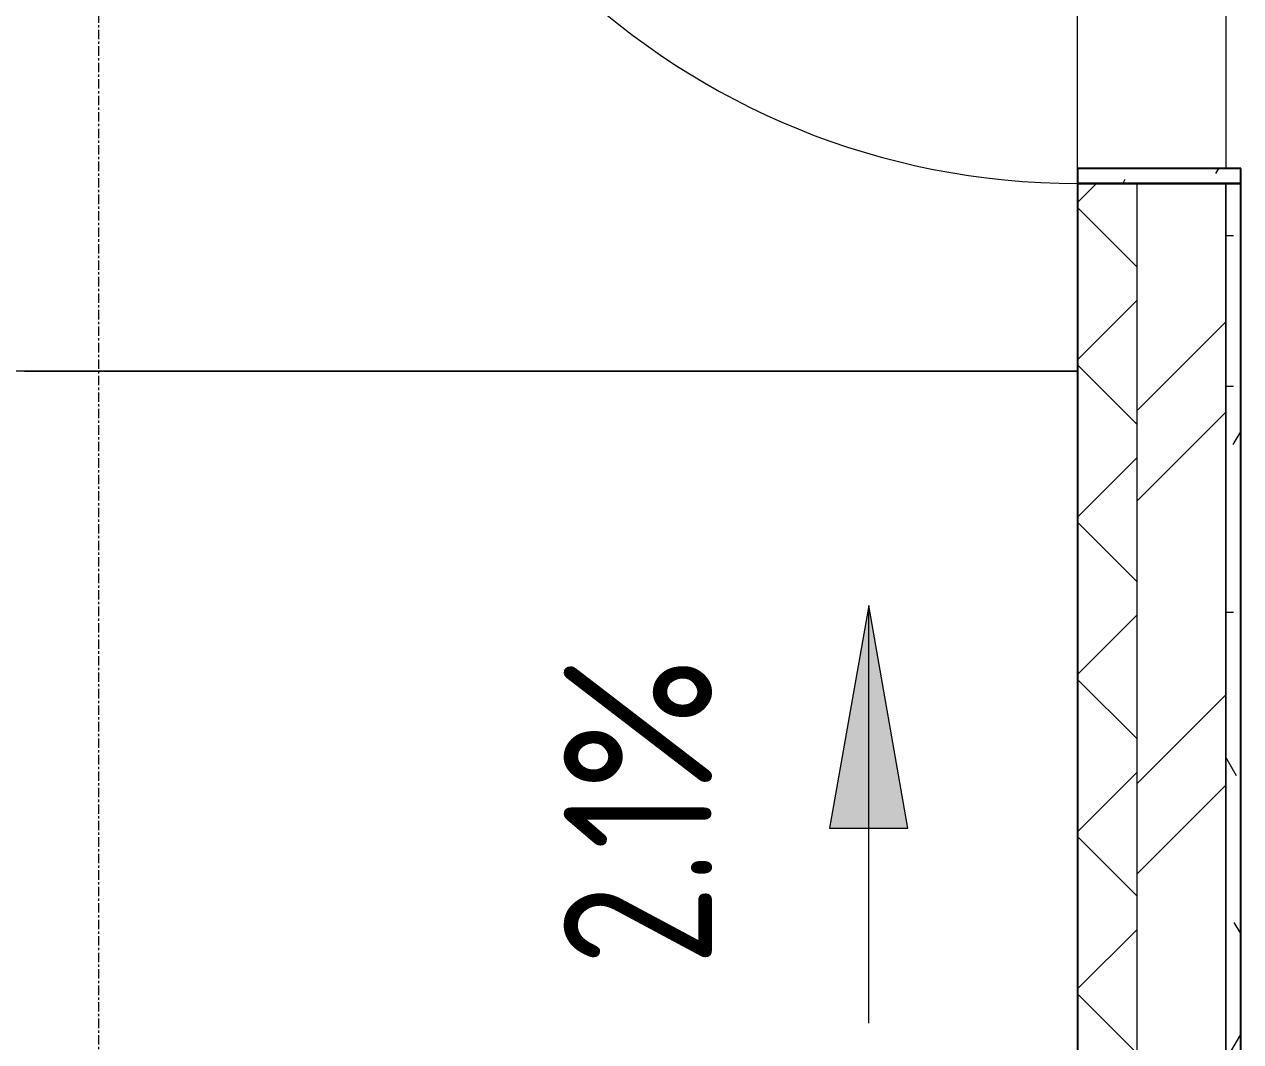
# Model space of a CAD drawing. Header units: millimetres. Extents: x -11854 to 4360091, y -19344 to 4989148.
# Drawn here: x 99603 to 101243, y 23180 to 24552 of the extents above; entities that cross this region are included whole.
import ezdxf

# ---------------------------------------------------------------- set-up
doc = ezdxf.new("R2010")
doc.units = ezdxf.units.MM
doc.linetypes.add('Линия сетки', pattern=[22.225, 12.7, -3.175, 3.175, -3.175])
for name, color, linetype, lineweight in [('A-DETL-MEDM', 254, 'Continuous', 18), ('A-DOOR', 254, 'Continuous', 9), ('A-FLOR', 254, 'Continuous', 9), ('A-WALL', 254, 'Continuous', 9), ('G-ANNO-DIMS', 254, 'Continuous', 9), ('S-GRID', 254, 'Continuous', 9)]:
    doc.layers.add(name, color=color, linetype=linetype, lineweight=lineweight)
doc.styles.add('ISOCPEUR', font='isocpeur.ttf', dxfattribs={"width": 0.8, "height": 200})
pattern_1 = [(0, (542041.67, 20914.14), (406.4, 101.6), [33.528, -271.272, 33.528, -271.272, -1625.6]), (0, (542041.67, 20914.14), (406.4, 101.6), [-609.6, 33.528, -576.072, 33.528, -271.272, -711.2]), (0, (542041.67, 20914.14), (406.4, 101.6), [-1524, 33.528, -169.672, 33.528, -474.472]), (120, (542194.07, 20964.94), (-291.18818, 301.152724), [33.528, -271.272, 33.528, -1896.872]), (120, (542194.07, 20964.94), (-291.18818, 301.152724), [-338.328, -271.272, 33.528, -576.072, -1016]), (120, (542194.07, 20964.94), (-291.18818, 301.152724), [-1219.2, 33.528, -271.272, 33.528, -677.672]), (120, (542194.07, 20964.94), (-291.18818, 301.152724), [-1557.528, -169.672, 33.528, -474.472]), (240, (542244.87, 21168.14), (-115.21182, -402.752724), [33.528, -271.272, 33.528, -1896.872]), (240, (542244.87, 21168.14), (-115.21182, -402.752724), [-338.328, -271.272, 33.528, -576.072, -1016]), (240, (542244.87, 21168.14), (-115.21182, -402.752724), [-1219.2, 33.528, -271.272, 33.528, -677.672]), (240, (542244.87, 21168.14), (-115.21182, -402.752724), [-1557.528, -169.672, 33.528, -474.472])]

# ---------------------------------------------------------------- blocks, each defined once
blk = doc.blocks.new('Одиночные-Щитовые - Дверной блок металлический наружный ДМН 21х10 Л-6783129-1А')
at = {"layer": 'A-DOOR', "lineweight": 18}
for p, q in [((449, 100), (449, 1098.7)), ((500, 1098.7), (449, 1098.7)), ((500, 100), (500, 1098.7)), ((500, 100), (449, 100))]:
    blk.add_line(p, q, dxfattribs=at)
at = {"layer": 'A-DOOR'}
blk.add_arc((500, 100), 1000, 92.9234, 180, dxfattribs=at)

msp = doc.modelspace()

# ---------------------------------------------------------------- hatches: boundary and pattern name
at = {"layer": 'A-WALL'}
h = msp.add_hatch(dxfattribs=at)
h.set_pattern_fill('FP_5', color=8, style=0, pattern_type=2)
h.set_pattern_definition([(45, (542041.67, 20914.14), (-106.066017, 106.066017), []), (135, (542041.67, 20914.14), (-106.066017, -106.066017), [])])
h.paths.add_polyline_path([(101022.6, 22817.4), (101102.6, 22817.4), (101102.6, 24337.4), (101022.6, 24337.4), (101022.6, 22917.4)])
h.paths.add_polyline_path([(101022.6, 25337.4), (101102.6, 25337.4), (101102.6, 25637.4), (101022.6, 25637.4), (101022.6, 25387.4)])
h = msp.add_hatch(dxfattribs=at)
h.set_pattern_fill('FP_4', color=8, style=0, pattern_type=2)
h.set_pattern_definition([(45, (542041.67, 20914.14), (-251.44717, 251.44717), []), (45, (542041.67, 21295.14), (-251.44717, 251.44717), [])])
h.paths.add_polyline_path([(101102.6, 22617.4), (101222.6, 22617.4), (101222.6, 24337.4), (101102.6, 24337.4), (101102.6, 22817.4)])
h.paths.add_polyline_path([(101102.6, 25337.4), (101222.6, 25337.4), (101222.6, 25387.4), (101102.6, 25387.4)])
h = msp.add_hatch(dxfattribs=at)
h.set_pattern_fill('FP_3', color=8, style=0, pattern_type=2)
h.set_pattern_definition(pattern_1)
h.paths.add_polyline_path([(101222.6, 18667), (101242.6, 18667), (101242.6, 24337.4), (101222.6, 24337.4), (101222.6, 19143.2)])
h.paths.add_polyline_path([(101222.6, 25337.4), (101242.6, 25337.4), (101242.6, 25387.4), (101222.6, 25387.4)])
h = msp.add_hatch(dxfattribs=at)
h.set_pattern_fill('FP_3', color=8, style=0, pattern_type=2)
h.set_pattern_definition(pattern_1)
h.paths.add_polyline_path([(101022.6, 24337.4), (101242.6, 24337.4), (101242.6, 24357.4), (101022.6, 24357.4)])
at = {"layer": 'G-ANNO-DIMS'}
msp.add_hatch(color=8, dxfattribs=at).paths.add_polyline_path([(100741.1, 23768), (100688.2, 23468), (100794, 23468)])

# ---------------------------------------------------------------- linework, layer by layer
at = {"layer": 'A-DETL-MEDM', "color": 8}
msp.add_line((101022.6, 24084.3), (99341.6, 24084.3), dxfattribs=at)
at = {"layer": 'A-FLOR', "color": 8, "lineweight": 18}
msp.add_line((99602.6, 24084.3), (101022.6, 24084.3), dxfattribs=at)
at = {"layer": 'A-WALL', "color": 8}
for p, q in [((101022.6, 24357.4), (101022.6, 25317.4)), ((101222.6, 25317.4), (101222.6, 24357.4)), ((101102.6, 24337.4), (101102.6, 22617.4)), ((101222.6, 22617.4), (101222.6, 24337.4)), ((101222.6, 24337.4), (101222.6, 22617.4))]:
    msp.add_line(p, q, dxfattribs=at)
at = {"layer": 'A-WALL', "color": 8, "lineweight": 25}
for p, q in [((101242.6, 24357.4), (101022.6, 24357.4)), ((101022.6, 24357.4), (101022.6, 24337.4)), ((101242.6, 24337.4), (101242.6, 24357.4)), ((101022.6, 24337.4), (101022.6, 22917.4)), ((101242.6, 24337.4), (101022.6, 24337.4)), ((101022.6, 24337.4), (101242.6, 24337.4)), ((101242.6, 18647), (101242.6, 24337.4))]:
    msp.add_line(p, q, dxfattribs=at)
at = {"layer": 'G-ANNO-DIMS', "color": 8}
for p, q in [((100741.1, 23768), (100688.2, 23468)), ((100794, 23468), (100741.1, 23768)), ((100741.1, 23204.8), (100741.1, 23768)), ((100688.2, 23468), (100794, 23468))]:
    msp.add_line(p, q, dxfattribs=at)
at = {"layer": 'S-GRID', "color": 8, "linetype": 'Линия сетки'}
msp.add_line((99702.6, 26233.7), (99702.6, -4343.8), dxfattribs=at)

# ---------------------------------------------------------------- block references
at = {"layer": 'A-DOOR', "color": 8, "rotation": 90.00000000023469}
msp.add_blockref('Одиночные-Щитовые - Дверной блок металлический наружный ДМН 21х10 Л-6783129-1А', (101122.6, 24837.4), dxfattribs=at)

# ---------------------------------------------------------------- texts
at = {"layer": 'G-ANNO-DIMS', "color": 8, "insert": (100329.8, 23282.3), "char_height": 200, "width": 490.007, "attachment_point": 1, "rotation": 90, "line_spacing_factor": 1.149209, "style": 'ISOCPEUR', "bg_fill": 3, "box_fill_scale": 1.25, "bg_fill_color": 9, "bg_fill_true_color": 13158600, "bg_fill_transparency": 0}
msp.add_mtext('2.1%', dxfattribs=at)

doc.saveas('drawing.dxf')
